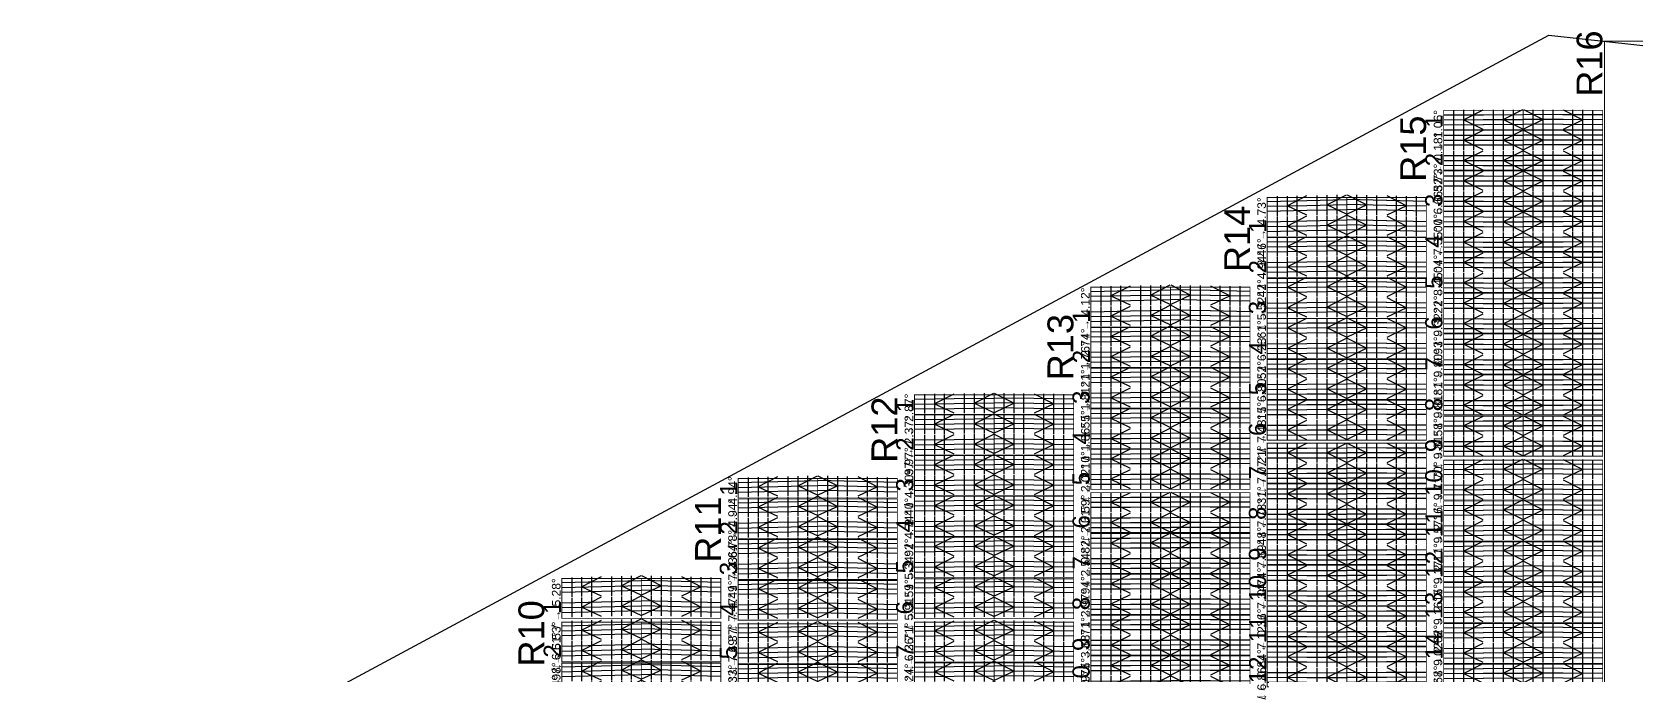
# Model space of a CAD drawing. Header units: metres. Extents: x -147 to 329, y -96 to 162.
# Drawn here: x -49.3 to 43.7, y 58.6 to 95.8 of the extents above; entities that cross this region are included whole.
import ezdxf

# ---------------------------------------------------------------- set-up
doc = ezdxf.new("R2010")
doc.units = ezdxf.units.M
for name, color, linetype, lineweight in [('Development Boundary', 255, 'Continuous', 9), ('Layout Boundary', 5, 'Continuous', 9), ('Plot Boundary', 2, 'Continuous', 9), ('Solar Exclusion Boundary', 1, 'Continuous', 9), ('Solar Modules Arrow', 4, 'Continuous', 9), ('Solar Modules Color Grading', 7, 'Continuous', 9), ('Solar Modules East', 5, 'Continuous', 9), ('Solar Modules West', 5, 'Continuous', 9), ('Solar Numbering Racks', 7, 'Continuous', 9), ('Solar Numbering Rows', 7, 'Continuous', 9), ('Solar Numbering Slope', 7, 'Continuous', 9), ('Solar Racks', 9, 'Continuous', 9), ('Solar Racks EW 645W - 15deg - 2col', 136, 'Continuous', 9), ('Solar Racks EW 645W- 15deg - 1col', 136, 'Continuous', 9)]:
    doc.layers.add(name, color=color, linetype=linetype, lineweight=lineweight)
doc.styles.add('Virtuosolar_Numbering', font='arial.ttf', dxfattribs={"height": 0.002})

# ---------------------------------------------------------------- blocks, each defined once
blk = doc.blocks.new('Jinkosolar JKM-645N-66HL4M-BDV P.+ground+m')
at = {"layer": 'Solar Modules Arrow', "elevation": 0.031}
blk.add_lwpolyline([(1.134, 1.191), (0.567, 0), (0, 1.191)], dxfattribs=at)
at = {"layer": 'Solar Modules Color Grading', "color": 0}
for p, q in [((0.2835, -1.191, 0.015), (0.2835, 1.191, 0.015)), ((0.567, -1.191, 0.015), (0.567, 1.191, 0.015)), ((0.8505, -1.191, 0.015), (0.8505, 1.191, 0.015)), ((0, 0.5955, 0.015), (1.134, 0.5955, 0.015)), ((0, 0, 0.015), (1.134, 0, 0.015)), ((0, -0.5955, 0.015), (1.134, -0.5955, 0.015))]:
    blk.add_line(p, q, dxfattribs=at)
blk = doc.blocks.new('EW 645W - 15deg - 2col')
at = {"layer": 'Solar Racks EW 645W - 15deg - 2col', "const_width": 0.05}
for points in [[(2.318, 4.616), (0, 4.616), (0, 0), (2.318, 0)], [(0, -4.616), (2.318, -4.616), (2.318, 0), (0, 0)]]:
    blk.add_lwpolyline(points, close=True, dxfattribs=at)
at = {"layer": 'Solar Modules East', "color": 0, "extrusion": (0, -0.258819, 0.965926)}
for p in [(0, -0.722, 1.77), (1.184, -0.722, 1.77), (0, -3.109, 1.77), (1.184, -3.109, 1.77)]:
    blk.add_blockref('Jinkosolar JKM-645N-66HL4M-BDV P.+ground+m', p, dxfattribs=at)
at = {"layer": 'Solar Modules West', "color": 0, "extrusion": (3.16962e-17, 0.258819, 0.965926)}
for p in [(-1.134, -3.109, 1.77), (-2.318, -3.109, 1.77), (-1.134, -0.722, 1.77), (-2.318, -0.722, 1.77)]:
    blk.add_blockref('Jinkosolar JKM-645N-66HL4M-BDV P.+ground+m', p, dxfattribs=at)
blk = doc.blocks.new('EW 645W- 15deg - 1col')
at = {"layer": 'Solar Racks EW 645W- 15deg - 1col', "const_width": 0.05}
for points in [[(1.134, 4.616), (0, 4.616), (0, 0), (1.134, 0)], [(0, -4.616), (1.134, -4.616), (1.134, 0), (0, 0)]]:
    blk.add_lwpolyline(points, close=True, dxfattribs=at)
at = {"layer": 'Solar Modules East', "color": 0, "extrusion": (0, -0.258819, 0.965926)}
for p in [(0, -0.722, 1.77), (0, -3.109, 1.77)]:
    blk.add_blockref('Jinkosolar JKM-645N-66HL4M-BDV P.+ground+m', p, dxfattribs=at)
at = {"layer": 'Solar Modules West', "color": 0, "extrusion": (3.16962e-17, 0.258819, 0.965926)}
for p in [(-1.134, -3.109, 1.77), (-1.134, -0.722, 1.77)]:
    blk.add_blockref('Jinkosolar JKM-645N-66HL4M-BDV P.+ground+m', p, dxfattribs=at)

msp = doc.modelspace()

# ---------------------------------------------------------------- linework, layer by layer
at = {"layer": 'Development Boundary', "const_width": 0.02}
msp.add_lwpolyline([(-124.991, -53.759), (-140.329, -45.284), (-133.717, -22.055), (-126.355, 7.807), (-44.669, 50.736), (38.719, 95.647), (78.364, 91.298), (77.542, 76.39), (76.058, 43.331), (130.618, 38.193), (122.543, 21.705), (102.721, 17.446), (88.185, 14.322), (42.702, -33.761), (28.785, -71.039), (-28.957, -89.412), (-64.445, -82.007)], close=True, dxfattribs=at)
at = {"layer": 'Layout Boundary', "const_width": 0.02}
msp.add_lwpolyline([(41.953, -2.714), (-128.847, -2.3), (-126.355, 7.807), (-44.669, 50.736), (38.719, 95.647), (41.953, 95.292)], close=True, dxfattribs=at)
at = {"layer": 'Plot Boundary', "lineweight": 0}
msp.add_lwpolyline([(-127.714, -59.11), (-147.405, -48.229), (-139.517, -20.515), (-133.454, 4.076), (-44.669, 50.736), (38.719, 95.647), (84.337, 90.643), (83.534, 76.09), (82.308, 48.769), (146.229, 42.75), (147.437, 39.782), (136.272, 36.097), (126.65, 16.45), (103.982, 11.58), (91.265, 8.847), (47.898, -37), (33.385, -75.871), (-28.639, -95.608), (-66.351, -87.739), (-127.714, -59.11), (-127.714, -59.11)], close=True, dxfattribs=at)
at = {"layer": 'Solar Exclusion Boundary', "const_width": 0.05}
msp.add_lwpolyline([(41.953, 95.292), (44.953, 95.292), (44.953, -5.714), (-28.687, -5.714), (-28.639, -95.608), (-31.687, -95.608), (-31.687, -2.714), (41.953, -2.714)], close=True, dxfattribs=at)

# ---------------------------------------------------------------- block references
at = {"layer": 'Solar Racks', "extrusion": (-4.18001e-18, 0.018825, 0.999823), "rotation": 270}
msp.add_blockref('EW 645W- 15deg - 1col', (-37.237, -84.079, 323.396), dxfattribs=at)
at = {"layer": 'Solar Racks', "extrusion": (6.91373e-19, -0.003114, 0.999995), "rotation": 90.00000000000001}
msp.add_blockref('EW 645W - 15deg - 2col', (37.237, 88.812, 321.473), dxfattribs=at)
at = {"layer": 'Solar Racks', "extrusion": (1.24877e-18, -0.005624, 0.999984), "rotation": 90.00000000000001}
msp.add_blockref('EW 645W - 15deg - 2col', (37.237, 87.254, 321.249), dxfattribs=at)
at = {"layer": 'Solar Racks', "extrusion": (-1.84541e-17, 0.08311, 0.99654), "rotation": 270}
msp.add_blockref('EW 645W - 15deg - 2col', (-27.005, -56.784, 328.877), dxfattribs=at)
at = {"layer": 'Solar Racks', "extrusion": (3.86168e-18, -0.017391, 0.999849), "rotation": 90}
msp.add_blockref('EW 645W - 15deg - 2col', (37.237, 88.674, 320.2), dxfattribs=at)
at = {"layer": 'Solar Racks', "extrusion": (-1.33656e-17, 0.060193, 0.998187), "rotation": 270}
msp.add_blockref('EW 645W - 15deg - 2col', (-27.005, -61.978, 327.486), dxfattribs=at)
at = {"layer": 'Solar Racks', "extrusion": (4.05419e-18, -0.018258, 0.999833), "rotation": 90}
msp.add_blockref('EW 645W - 15deg - 2col', (37.237, 86.584, 320.123), dxfattribs=at)
at = {"layer": 'Solar Racks', "extrusion": (-1.59499e-17, 0.071832, 0.997417), "rotation": 270}
msp.add_blockref('EW 645W - 15deg - 2col', (-16.773, -55.241, 328.669), dxfattribs=at)
at = {"layer": 'Solar Racks', "extrusion": (-1.33625e-17, 0.060179, 0.998188), "rotation": 270}
msp.add_blockref('EW 645W - 15deg - 2col', (-27.005, -59.611, 327.485), dxfattribs=at)
at = {"layer": 'Solar Racks', "extrusion": (4.71211e-18, -0.021221, 0.999775), "rotation": 90}
msp.add_blockref('EW 645W - 15deg - 2col', (37.237, 85.168, 319.865), dxfattribs=at)
at = {"layer": 'Solar Racks', "extrusion": (-6.27073e-18, 0.028241, 0.999601), "rotation": 270}
msp.add_blockref('EW 645W - 15deg - 2col', (-27.005, -67.716, 325.413), dxfattribs=at)
at = {"layer": 'Solar Racks', "extrusion": (-1.05932e-17, 0.047708, 0.998861), "rotation": 270}
msp.add_blockref('EW 645W - 15deg - 2col', (-16.773, -60.825, 327.239), dxfattribs=at)
at = {"layer": 'Solar Racks', "extrusion": (3.59302e-18, -0.016182, 0.999869), "rotation": 90}
msp.add_blockref('EW 645W - 15deg - 2col', (37.237, 81.18, 320.29), dxfattribs=at)
at = {"layer": 'Solar Racks', "extrusion": (-8.57647e-18, 0.038625, 0.999254), "rotation": 270}
msp.add_blockref('EW 645W - 15deg - 2col', (-16.773, -61.438, 326.672), dxfattribs=at)
at = {"layer": 'Solar Racks', "extrusion": (-5.88007e-18, 0.026481, 0.999649), "rotation": 270}
msp.add_blockref('EW 645W - 15deg - 2col', (-27.005, -65.922, 325.292), dxfattribs=at)
at = {"layer": 'Solar Racks', "extrusion": (3.09589e-18, -0.013943, 0.999903), "rotation": 90.00000000000001}
msp.add_blockref('EW 645W - 15deg - 2col', (37.237, 78.092, 320.471), dxfattribs=at)
at = {"layer": 'Solar Racks', "extrusion": (-1.11095e-17, 0.050033, 0.998748), "rotation": 270}
msp.add_blockref('EW 645W- 15deg - 1col', (-6.541, -57.319, 327.821), dxfattribs=at)
at = {"layer": 'Solar Racks', "extrusion": (-4.46322e-18, 0.020101, 0.999798), "rotation": 270}
msp.add_blockref('EW 645W - 15deg - 2col', (-27.005, -65.636, 324.866), dxfattribs=at)
at = {"layer": 'Solar Racks', "extrusion": (-9.13712e-18, 0.04115, 0.999153), "rotation": 270}
msp.add_blockref('EW 645W - 15deg - 2col', (-6.541, -57.873, 327.299), dxfattribs=at)
at = {"layer": 'Solar Racks', "extrusion": (-6.00318e-18, 0.027036, 0.999634), "rotation": 270}
msp.add_blockref('EW 645W - 15deg - 2col', (-16.773, -62.866, 325.938), dxfattribs=at)
at = {"layer": 'Solar Racks', "extrusion": (-2.23449e-18, 0.010063, 0.999949), "rotation": 90.00000000000001}
msp.add_blockref('EW 645W - 15deg - 2col', (37.237, 67.979, 322.253), dxfattribs=at)
at = {"layer": 'Solar Racks', "extrusion": (-4.2611e-18, 0.01919, 0.999816), "rotation": 270}
msp.add_blockref('EW 645W - 15deg - 2col', (-16.773, -63.063, 325.435), dxfattribs=at)
at = {"layer": 'Solar Racks', "extrusion": (-8.09744e-19, 0.003647, 0.999993), "rotation": 90.00000000000001}
msp.add_blockref('EW 645W - 15deg - 2col', (27.005, 68.475, 323.742), dxfattribs=at)
at = {"layer": 'Solar Racks', "extrusion": (-7.65719e-18, 0.034485, 0.999405), "rotation": 270}
msp.add_blockref('EW 645W - 15deg - 2col', (-6.541, -57.693, 326.906), dxfattribs=at)
at = {"layer": 'Solar Racks', "extrusion": (-6.58988e-18, 0.029678, 0.99956), "rotation": 270}
msp.add_blockref('EW 645W - 15deg - 2col', (-37.237, -59.102, 323.52), dxfattribs=at)
at = {"layer": 'Solar Racks', "extrusion": (-1.91384e-17, 0.086192, 0.996279), "rotation": 270}
for name, p in [('EW 645W- 15deg - 1col', (3.691, -40.458, 330.512)), ('EW 645W - 15deg - 2col', (3.691, -38.084, 330.512))]:
    msp.add_blockref(name, p, dxfattribs=at)
at = {"layer": 'Solar Racks', "extrusion": (-9.35309e-18, 0.042123, 0.999112), "rotation": 270}
msp.add_blockref('EW 645W - 15deg - 2col', (-6.541, -52.814, 327.337), dxfattribs=at)
at = {"layer": 'Solar Racks', "extrusion": (-2.28234e-18, 0.010279, 0.999947), "rotation": 90.00000000000001}
msp.add_blockref('EW 645W - 15deg - 2col', (16.773, 63.453, 324.86), dxfattribs=at)
at = {"layer": 'Solar Racks', "extrusion": (1.20621e-18, -0.005432, 0.999985), "rotation": 90.00000000000001}
msp.add_blockref('EW 645W - 15deg - 2col', (27.005, 69.054, 323.107), dxfattribs=at)
at = {"layer": 'Solar Racks', "extrusion": (-8.35369e-18, 0.037622, 0.999292), "rotation": 270}
msp.add_blockref('EW 645W - 15deg - 2col', (-37.237, -54.15, 323.979), dxfattribs=at)
at = {"layer": 'Solar Racks', "extrusion": (1.85209e-18, -0.008341, 0.999965), "rotation": 90.00000000000001}
msp.add_blockref('EW 645W - 15deg - 2col', (27.005, 67.629, 322.905), dxfattribs=at)
at = {"layer": 'Solar Racks', "extrusion": (-1.79429e-17, 0.080808, 0.99673), "rotation": 270}
msp.add_blockref('EW 645W - 15deg - 2col', (3.691, -37.499, 330.301), dxfattribs=at)
at = {"layer": 'Solar Racks', "extrusion": (-1.12627e-17, 0.050723, 0.998713), "rotation": 270}
msp.add_blockref('EW 645W - 15deg - 2col', (-6.541, -47.612, 327.779), dxfattribs=at)
at = {"layer": 'Solar Racks', "extrusion": (-3.1857e-18, 0.014347, 0.999897), "rotation": 90.00000000000001}
msp.add_blockref('EW 645W - 15deg - 2col', (16.773, 59.758, 325.116), dxfattribs=at)
at = {"layer": 'Solar Racks', "extrusion": (-8.18683e-18, 0.03687, 0.99932), "rotation": 270}
msp.add_blockref('EW 645W - 15deg - 2col', (-37.237, -52.024, 323.939), dxfattribs=at)
at = {"layer": 'Solar Racks', "extrusion": (-2.03918e-17, 0.091836, 0.995774), "rotation": 270}
msp.add_blockref('EW 645W - 15deg - 2col', (13.923, -31.451, 332.05), dxfattribs=at)
at = {"layer": 'Solar Racks', "extrusion": (-1.38834e-17, 0.062525, 0.998043), "rotation": 270}
msp.add_blockref('EW 645W - 15deg - 2col', (-6.541, -41.348, 328.319), dxfattribs=at)
at = {"layer": 'Solar Racks', "extrusion": (-3.60271e-18, 0.016225, 0.999868), "rotation": 270}
msp.add_blockref('EW 645W - 15deg - 2col', (-16.773, -56.777, 325.227), dxfattribs=at)
at = {"layer": 'Solar Racks', "extrusion": (2.8876e-18, -0.013005, 0.999915), "rotation": 90.00000000000001}
msp.add_blockref('EW 645W - 15deg - 2col', (27.005, 66.772, 322.586), dxfattribs=at)
at = {"layer": 'Solar Racks', "extrusion": (-1.73805e-17, 0.078275, 0.996932), "rotation": 270}
msp.add_blockref('EW 645W - 15deg - 2col', (3.691, -35.966, 330.205), dxfattribs=at)
at = {"layer": 'Solar Racks', "extrusion": (-8.33232e-18, 0.037525, 0.999296), "rotation": 270}
msp.add_blockref('EW 645W - 15deg - 2col', (-37.237, -49.442, 323.973), dxfattribs=at)
at = {"layer": 'Solar Racks', "extrusion": (1.38982e-18, -0.006259, 0.99998), "rotation": 90.00000000000001}
msp.add_blockref('EW 645W - 15deg - 2col', (27.005, 62.218, 323.029), dxfattribs=at)
at = {"layer": 'Solar Racks', "extrusion": (-2.14106e-17, 0.096425, 0.99534), "rotation": 270}
msp.add_blockref('EW 645W - 15deg - 2col', (13.923, -27.385, 332.191), dxfattribs=at)
at = {"layer": 'Solar Racks', "extrusion": (-1.69318e-17, 0.076254, 0.997088), "rotation": 270}
msp.add_blockref('EW 645W - 15deg - 2col', (3.691, -34.112, 330.131), dxfattribs=at)
at = {"layer": 'Solar Racks', "extrusion": (-1.44351e-17, 0.06501, 0.997885), "rotation": 270}
msp.add_blockref('EW 645W - 15deg - 2col', (-6.541, -38.004, 328.421), dxfattribs=at)
at = {"layer": 'Solar Racks', "extrusion": (-2.73596e-18, 0.012322, 0.999924), "rotation": 90.00000000000001}
msp.add_blockref('EW 645W - 15deg - 2col', (16.773, 55.682, 325.004), dxfattribs=at)
at = {"layer": 'Solar Racks', "extrusion": (-7.81045e-18, 0.035175, 0.999381), "rotation": 270}
msp.add_blockref('EW 645W - 15deg - 2col', (-37.237, -47.837, 323.856), dxfattribs=at)
at = {"layer": 'Solar Racks', "extrusion": (-2.92307e-18, 0.013164, 0.999913), "rotation": 90.00000000000001}
msp.add_blockref('EW 645W - 15deg - 2col', (16.773, 53.039, 325.051), dxfattribs=at)
at = {"layer": 'Solar Racks', "extrusion": (3.24215e-18, -0.014601, 0.999893), "rotation": 90.00000000000001}
msp.add_blockref('EW 645W - 15deg - 2col', (27.005, 62.553, 322.499), dxfattribs=at)
at = {"layer": 'Solar Racks', "extrusion": (-2.31703e-17, 0.10435, 0.994541), "rotation": 270}
msp.add_blockref('EW 645W - 15deg - 2col', (13.923, -22.349, 332.398), dxfattribs=at)
at = {"layer": 'Solar Racks', "extrusion": (-1.67789e-17, 0.075565, 0.997141), "rotation": 270}
msp.add_blockref('EW 645W - 15deg - 2col', (3.691, -31.966, 330.108), dxfattribs=at)
at = {"layer": 'Solar Racks', "extrusion": (-1.25511e-17, 0.056525, 0.998401), "rotation": 270}
msp.add_blockref('EW 645W - 15deg - 2col', (-6.541, -38.433, 328.086), dxfattribs=at)
at = {"layer": 'Solar Racks', "extrusion": (-6.52013e-18, 0.029364, 0.999569), "rotation": 270}
msp.add_blockref('EW 645W - 15deg - 2col', (-37.237, -47.357, 323.572), dxfattribs=at)

# ---------------------------------------------------------------- texts
at = {"layer": 'Solar Numbering Racks', "char_height": 1, "attachment_point": 7, "rotation": 90, "style": 'Virtuosolar_Numbering'}
for s, insert in [('1', (32.568, 90.269)), ('2', (32.568, 88.037)), ('3', (32.568, 85.668)), ('1', (22.336, 84.167)), ('4', (32.568, 83.295)), ('2', (22.336, 81.821)), ('5', (32.568, 80.926)), ('3', (22.336, 79.453)), ('1', (12.104, 78.952)), ('6', (32.568, 78.557)), ('2', (12.104, 76.607)), ('4', (22.336, 77.116)), ('7', (32.568, 76.191)), ('5', (22.336, 74.75)), ('1', (1.872, 73.772)), ('3', (12.104, 74.248)), ('8', (32.568, 73.824)), ('4', (12.104, 71.892)), ('6', (22.336, 72.389)), ('2', (1.872, 71.531)), ('9', (32.568, 71.452)), ('3', (1.872, 69.17)), ('5', (12.104, 69.532)), ('7', (22.336, 69.887)), ('10', (32.568, 68.914)), ('1', (-8.36, 68.924)), ('8', (22.336, 67.521)), ('11', (32.568, 66.538)), ('2', (-8.36, 66.676)), ('4', (1.872, 66.794)), ('6', (12.104, 67.023)), ('5', (1.872, 64.418)), ('7', (12.104, 64.651)), ('9', (22.336, 65.151)), ('12', (32.568, 64.171)), ('3', (-8.36, 64.314)), ('10', (22.336, 62.781)), ('13', (32.568, 61.803)), ('1', (-18.592, 62.06)), ('4', (-8.36, 61.948)), ('6', (1.872, 62.038)), ('8', (12.104, 62.281)), ('11', (22.336, 60.416)), ('9', (12.104, 59.917)), ('14', (32.568, 59.437)), ('2', (-18.592, 59.538)), ('5', (-8.36, 59.432)), ('7', (1.872, 59.518)), ('12', (22.336, 58.044)), ('10', (12.104, 57.548))]:
    msp.add_mtext(s, dxfattribs=dict(at, insert=insert))
at = {"layer": 'Solar Numbering Rows', "char_height": 1.5, "attachment_point": 7, "rotation": 90, "style": 'Virtuosolar_Numbering'}
for s, insert in [('R16', (41.856, 92.071)), ('R15', (31.624, 87.135)), ('R14', (21.392, 81.903)), ('R13', (11.16, 75.625)), ('R12', (0.928, 70.835)), ('R11', (-9.304, 65.041)), ('R10', (-19.536, 59.018))]:
    msp.add_mtext(s, dxfattribs=dict(at, insert=insert))
at = {"layer": 'Solar Numbering Slope', "char_height": 0.5, "attachment_point": 7, "rotation": 90, "style": 'Virtuosolar_Numbering'}
for s, insert in [('↓ 5.73° / → 1.06°', (32.568, 86.007)), ('↓ 6.66° / ← 0.18°', (32.568, 84.699)), ('↓ 7.55° / ← 0.32°', (32.568, 82.334)), ('↓ 4.94° / → 4.73°', (22.336, 80.941)), ('↓ 8.45° / ← 1.00°', (32.568, 79.977)), ('↓ 5.52° / → 3.46°', (22.336, 78.564)), ('↓ 9.32° / ← 1.04°', (32.568, 77.61)), ('↓ 1.76° / → 4.12°', (12.104, 75.711)), ('↓ 6.23° / → 3.42°', (22.336, 76.196)), ('↓ 9.80° / ← 1.22°', (32.568, 75.245)), ('↓ 6.80° / → 1.61°', (22.336, 73.815)), ('↓ 1.81° / → 2.74°', (12.104, 73.334)), ('↓ 9.81° / ← 0.93°', (32.568, 72.872)), ('↓ 7.43° / → 1.52°', (22.336, 71.446)), ('↓ 1.86° / → 2.21°', (12.104, 70.962)), ('↓ 9.81° / ← 0.81°', (32.568, 70.502)), ('↓ 3.97° / → 2.87°', (1.872, 69.555)), ('↓ 4.30° / → 2.37°', (1.872, 68.248)), ('↓ 2.02° / → 1.55°', (12.104, 68.589)), ('↓ 7.77° / → 1.15°', (22.336, 69.075)), ('↓ 9.71° / → 0.58°', (32.568, 68.124)), ('↓ 7.78° / → 0.21°', (22.336, 66.55)), ('↓ 4.74° / → 1.97°', (1.872, 65.877)), ('↓ 2.31° / → 1.10°', (12.104, 66.217)), ('↓ 9.57° / → 1.70°', (32.568, 65.615)), ('↓ 6.78° / → 4.94°', (-8.36, 64.759)), ('↓ 2.54° / → 0.59°', (12.104, 63.695)), ('↓ 7.69° / ← 0.31°', (22.336, 64.186)), ('↓ 7.23° / → 4.94°', (-8.36, 63.455)), ('↓ 5.34° / → 2.40°', (1.872, 63.513)), ('↓ 9.37° / → 2.16°', (32.568, 63.25)), ('↓ 7.34° / ← 0.48°', (22.336, 61.821)), ('↓ 7.47° / → 4.64°', (-8.36, 61.085)), ('↓ 5.91° / → 2.92°', (1.872, 61.148)), ('↓ 2.97° / → 0.82°', (12.104, 61.329)), ('↓ 9.16° / → 2.11°', (32.568, 60.882)), ('↓ 3.68° / → 0.94°', (12.104, 58.962)), ('↓ 7.12° / ← 0.74°', (22.336, 59.458)), ('↓ 6.61° / → 5.28°', (-18.592, 58.846)), ('↓ 7.69° / → 4.49°', (-8.36, 58.716)), ('↓ 6.26° / → 3.59°', (1.872, 58.785)), ('↓ 9.02° / → 2.15°', (32.568, 58.514)), ('↓ 6.86° / ← 0.36°', (22.336, 57.083)), ('↓ 6.84° / → 5.53°', (-18.592, 56.33)), ('↓ 7.90° / → 4.37°', (-8.36, 56.197)), ('↓ 6.65° / → 3.71°', (1.872, 56.268)), ('↓ 4.29° / → 0.71°', (12.104, 56.592)), ('↓ 8.86° / → 2.02°', (32.568, 56.145)), ('↓ 6.36° / ← 0.84°', (22.336, 54.723)), ('↓ 7.24° / → 5.98°', (-18.592, 53.965)), ('↓ 8.13° / → 4.33°', (-8.36, 53.829)), ('↓ 6.85° / → 3.24°', (1.872, 53.897)), ('↓ 5.11° / → 0.75°', (12.104, 54.225)), ('↓ 8.76° / → 1.68°', (32.568, 53.775))]:
    msp.add_mtext(s, dxfattribs=dict(at, insert=insert))

doc.saveas('drawing.dxf')
